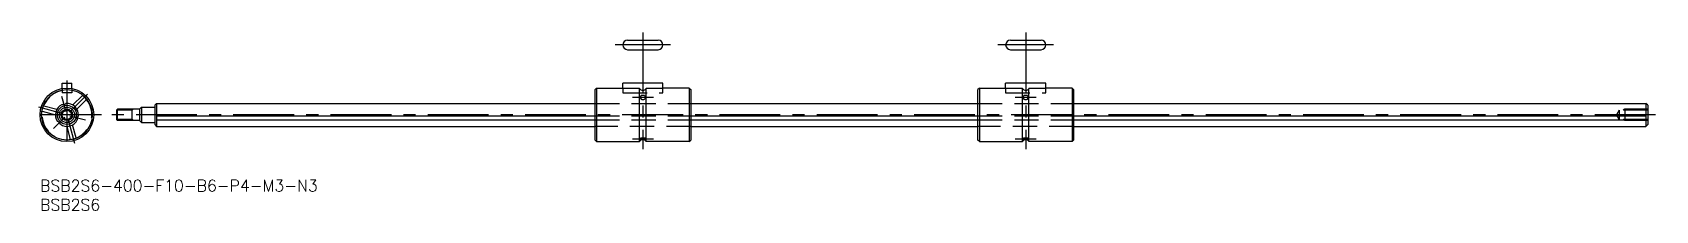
# Model space of a CAD drawing. Extents: x -2 to 422, y -8 to 39.
import ezdxf

# ---------------------------------------------------------------- set-up
doc = ezdxf.new("R2010")
doc.units = 0
doc.header["$LTSCALE"] = 0.5
doc.linetypes.add('CENTER', pattern=[50.8, 31.75, -6.35, 6.35, -6.35])
doc.linetypes.add('DASHED', pattern=[19.05, 12.7, -6.35])
for name, color, linetype in [('MSM_CENTER', 1, 'CENTER'), ('MSM_CONTINUOUS', 7, 'CONTINUOUS'), ('MSM_DASHED', 4, 'DASHED'), ('MSM_NARROW', 5, 'CONTINUOUS'), ('MSM_PART_NUMBER', 7, 'CONTINUOUS')]:
    doc.layers.add(name, color=color, linetype=linetype)
doc.styles.get("Standard").update_dxf_attribs({"font": 'txt.shx', "height": 3, "bigfont": 'bigfont.shx'})

# ---------------------------------------------------------------- blocks, each defined once
blk = doc.blocks.new('*U2')
at = {"layer": 'MSM_PART_NUMBER'}
blk.add_text('BSB2S6-400-F10-B6-P4-M3-N3', height=3, dxfattribs=at).set_placement((0, -3))
blk = doc.blocks.new('*U3')
at = {"layer": 'MSM_PART_NUMBER'}
blk.add_text('BSB2S6', height=3, dxfattribs=at).set_placement((0, -8))

msp = doc.modelspace()

# ---------------------------------------------------------------- linework, layer by layer
at = {"layer": 'MSM_CENTER'}
for p, q in [((157.44, 38.53), (157.44, 8)), ((257.44, 38.53), (257.44, 8)), ((164.69, 35.28), (150.19, 35.28)), ((264.69, 35.28), (250.19, 35.28)), ((7, 26), (7, 8)), ((6.79, 17.77), (5.71, 21.83)), ((7.71, 17.71), (12.39, 22.39)), ((154.69, 21.6), (160.19, 21.6)), ((254.69, 21.6), (260.19, 21.6)), ((16, 17), (-2, 17)), ((6.03, 17.26), (-0.36, 18.97)), ((421.94, 17), (17.94, 17)), ((6.43, 16.43), (3.46, 13.46)), ((7.26, 16.03), (8.97, 9.64)), ((7.77, 16.79), (11.83, 15.71)), ((154.69, 10.72), (160.19, 10.72)), ((254.69, 10.72), (260.19, 10.72))]:
    msp.add_line(p, q, dxfattribs=at)
at = {"layer": 'MSM_CONTINUOUS'}
for p, q in [((153.44, 36.53), (161.44, 36.53)), ((153.44, 34.03), (161.44, 34.03)), ((253.44, 36.53), (261.44, 36.53)), ((253.44, 34.03), (261.44, 34.03)), ((5.75, 23.89), (5.75, 25.3)), ((5.75, 25.3), (8.25, 25.3)), ((8.25, 23.89), (8.25, 25.3)), ((145.34, 24), (144.94, 23.6)), ((144.94, 10.4), (144.94, 23.6)), ((145.34, 24), (145.34, 10)), ((145.34, 24), (152.19, 24)), ((162.69, 25.3), (152.19, 25.3)), ((152.19, 23.89), (152.19, 25.3)), ((156.59, 23.89), (152.19, 23.89)), ((156.59, 10), (156.59, 23.89)), ((158.29, 10), (158.29, 23.89)), ((162.69, 23.89), (158.29, 23.89)), ((162.69, 23.89), (162.69, 25.3)), ((169.54, 24), (162.69, 24)), ((169.54, 24), (169.94, 23.6)), ((169.54, 24), (169.54, 10)), ((169.94, 23.6), (169.94, 10.4)), ((245.34, 24), (244.94, 23.6)), ((244.94, 10.4), (244.94, 23.6)), ((245.34, 24), (245.34, 10)), ((245.34, 24), (252.19, 24)), ((262.69, 25.3), (252.19, 25.3)), ((252.19, 23.89), (252.19, 25.3)), ((256.59, 23.89), (252.19, 23.89)), ((256.59, 10), (256.59, 23.89)), ((258.29, 10), (258.29, 23.89)), ((262.69, 23.89), (258.29, 23.89)), ((262.69, 23.89), (262.69, 25.3)), ((269.54, 24), (262.69, 24)), ((269.54, 24), (269.94, 23.6)), ((269.54, 24), (269.54, 10)), ((269.94, 23.6), (269.94, 10.4)), ((20.21, 18.5), (19.94, 18.23)), ((19.94, 18.23), (19.94, 15.77)), ((25.94, 18.5), (20.21, 18.5)), ((20.21, 15.5), (20.21, 18.5)), ((23.94, 18.5), (23.94, 15.5)), ((26.44, 19), (25.94, 18.5)), ((25.94, 18.5), (25.94, 15.5)), ((26.44, 19), (29.94, 19)), ((26.44, 19), (26.44, 15)), ((29.94, 19.5), (30.44, 20)), ((29.94, 19.5), (29.94, 14.5)), ((30.44, 20), (144.94, 20)), ((30.44, 20), (30.44, 14)), ((169.94, 20), (244.94, 20)), ((269.94, 20), (419.44, 20)), ((419.94, 19.5), (419.44, 20)), ((419.44, 20), (419.44, 14)), ((419.94, 19.5), (419.94, 14.5)), ((19.94, 15.77), (20.21, 15.5)), ((25.94, 15.5), (20.21, 15.5)), ((26.44, 15), (25.94, 15.5)), ((26.44, 15), (29.94, 15)), ((29.94, 14.5), (30.44, 14)), ((30.44, 16.75), (144.94, 16.75)), ((30.44, 15.72), (144.94, 15.72)), ((30.44, 14), (144.94, 14)), ((169.94, 16.75), (244.94, 16.75)), ((169.94, 15.72), (244.94, 15.72)), ((169.94, 14), (244.94, 14)), ((269.94, 16.75), (419.44, 16.75)), ((269.94, 15.72), (419.44, 15.72)), ((269.94, 14), (419.44, 14)), ((419.94, 14.5), (419.44, 14)), ((145.34, 10), (144.94, 10.4)), ((145.34, 10), (156.59, 10)), ((169.54, 10), (158.29, 10)), ((169.54, 10), (169.94, 10.4)), ((245.34, 10), (244.94, 10.4)), ((245.34, 10), (256.59, 10)), ((269.54, 10), (258.29, 10)), ((269.54, 10), (269.94, 10.4))]:
    msp.add_line(p, q, dxfattribs=at)
for radius in [7, 6.6, 2.5, 2, 1.5]:
    msp.add_circle((7, 17), radius, dxfattribs=at)
for centre, radius, start, end in [((153.44, 35.28), 1.25, 90, 270), ((161.44, 35.28), 1.25, 270, 90), ((253.44, 35.28), 1.25, 90, 270), ((261.44, 35.28), 1.25, 270, 90), ((157.44, 24.34), 0.964, 208.1582, 331.8418), ((157.18, 21.57), 0.49, 114.1221, 177.0855), ((157.27, 21.64), 0.583, 184.7321, 240.9328), ((157.44, 20.69), 1.41, 70.9048, 109.0952), ((157.7, 21.57), 0.49, 2.9145, 65.8779), ((157.61, 21.64), 0.583, 299.0672, 355.2679), ((257.44, 24.34), 0.964, 208.1582, 331.8418), ((257.18, 21.57), 0.49, 114.1221, 177.0855), ((257.27, 21.64), 0.583, 184.7321, 240.9328), ((257.44, 20.69), 1.41, 70.9048, 109.0952), ((257.7, 21.57), 0.49, 2.9145, 65.8779), ((257.61, 21.64), 0.583, 299.0672, 355.2679), ((7, 17), 3, 115.1952, 214.8048), ((6.02, 20.67), 1, 252.9266, 317.0734), ((7, 17), 3, 355.1952, 94.8048), ((157.44, 22.11), 1.08, 245.1909, 294.8091), ((257.44, 22.11), 1.08, 245.1909, 294.8091), ((4.31, 14.31), 1, 12.9266, 77.0734), ((7, 17), 3, 235.1952, 334.8048), ((10.67, 16.02), 1, 132.9266, 197.0734), ((157.44, 9.53), 0.971, 28.94, 151.06), ((156.86, 10.71), 0.166, 119.5933, 176.6973), ((156.85, 10.74), 0.156, 188.0089, 220.729), ((156.88, 10.83), 0.238, 231.3331, 252.1004), ((157.17, 10.17), 0.788, 100.9856, 119.8543), ((157.44, 17.07), 6.5, 264.3686, 275.6314), ((157.44, 2.62), 8.34, 87.0858, 92.9142), ((157.72, 10.17), 0.788, 60.1457, 79.0144), ((158.01, 10.83), 0.238, 287.8996, 308.6669), ((158.03, 10.71), 0.166, 3.3027, 60.4067), ((158.04, 10.74), 0.156, 319.271, 351.9911), ((257.44, 9.53), 0.971, 28.94, 151.06), ((256.86, 10.71), 0.166, 119.5933, 176.6973), ((256.85, 10.74), 0.156, 188.0089, 220.729), ((256.88, 10.83), 0.238, 231.3331, 252.1004), ((257.17, 10.17), 0.788, 100.9856, 119.8543), ((257.44, 17.07), 6.5, 264.3686, 275.6314), ((257.44, 2.62), 8.34, 87.0858, 92.9142), ((257.72, 10.17), 0.788, 60.1457, 79.0144), ((258.01, 10.83), 0.238, 287.8996, 308.6669), ((258.03, 10.71), 0.166, 3.3027, 60.4067), ((258.04, 10.74), 0.156, 319.271, 351.9911)]:
    msp.add_arc(centre, radius, start, end, dxfattribs=at)
at = {"layer": 'MSM_DASHED'}
for p, q in [((5.75, 23.89), (5.75, 22.8)), ((8.25, 22.8), (5.75, 22.8)), ((8.25, 23.89), (8.25, 22.8)), ((11.03, 22.09), (8.52, 19.58)), ((152.19, 23.89), (152.19, 22.8)), ((152.19, 22.8), (162.69, 22.8)), ((162.69, 22.8), (162.69, 23.89)), ((252.19, 23.89), (252.19, 22.8)), ((252.19, 22.8), (262.69, 22.8)), ((262.69, 22.8), (262.69, 23.89)), ((0.57, 17.95), (4, 17.03)), ((0.96, 19.4), (4.39, 18.48)), ((12.09, 21.03), (9.58, 18.52)), ((144.94, 20), (169.94, 20)), ((244.94, 20), (269.94, 20)), ((412.44, 18.23), (411.73, 17)), ((412.44, 15.77), (411.73, 17)), ((412.44, 18.23), (412.44, 15.77)), ((419.94, 18.23), (412.44, 18.23)), ((413.94, 18.5), (413.47, 18.23)), ((413.94, 18.5), (413.94, 15.5)), ((419.94, 18.5), (413.94, 18.5)), ((7.95, 10.57), (7.03, 14)), ((9.4, 10.96), (8.48, 14.39)), ((144.94, 16.75), (169.94, 16.75)), ((144.94, 15.72), (169.94, 15.72)), ((169.94, 14), (144.94, 14)), ((244.94, 16.75), (269.94, 16.75)), ((244.94, 15.72), (269.94, 15.72)), ((269.94, 14), (244.94, 14)), ((419.94, 15.77), (412.44, 15.77)), ((413.94, 15.5), (413.47, 15.77)), ((419.94, 15.5), (413.94, 15.5))]:
    msp.add_line(p, q, dxfattribs=at)
msp.add_arc((7, 17), 6.5, 101.0897, 78.9103, dxfattribs=at)
at = {"layer": 'MSM_NARROW'}
for p, q in [((23.94, 18.23), (19.94, 18.23)), ((24.41, 18.5), (23.94, 18.23)), ((23.94, 15.77), (19.94, 15.77)), ((24.41, 15.5), (23.94, 15.77))]:
    msp.add_line(p, q, dxfattribs=at)
msp.add_circle((7, 17), 1.23, dxfattribs=at)

# ---------------------------------------------------------------- block references
at = {"layer": 'MSM_CONTINUOUS'}
for name in ['*U2', '*U3']:
    msp.add_blockref(name, (0, 0), dxfattribs=at)

doc.saveas('drawing.dxf')
